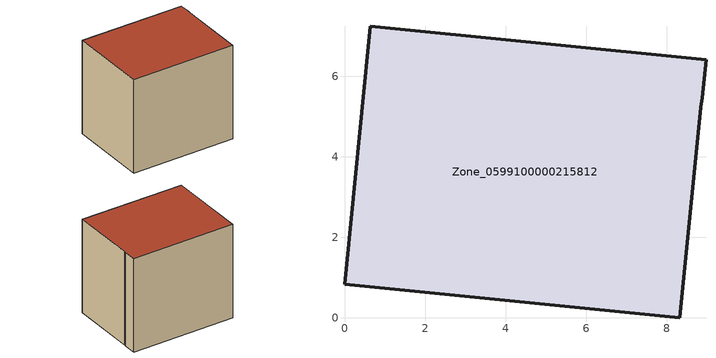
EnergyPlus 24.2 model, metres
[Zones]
Zone_0599100000215812
 floor ground (C_G): 0,0.84 0.64,7.25 8.98,6.42 8.88,5.46 8.85,5.23 8.33,0 z0
 wall outside (C_F): 0.64,7.25 0,0.84 8.33,0 8.85,5.23 8.88,5.46 8.98,6.42 0.64,7.25 z0:7.67
 roof outside (C_R): 8.33,0 8.85,5.23 8.88,5.46 8.98,6.42 0.64,7.25 0,0.84 z7.67
[BUILDING]
Pand.0599100000215812: North Axis=0; Terrain=City; Loads Convergence Tolerance Value=0.04; Temperature Convergence Tolerance Value=0.4; Solar Distribution=FullExterior; Maximum Number of Warmup Days=25; Minimum Number of Warmup Days=1
[Site:Location]
Rotterdam.The.Hague.AP_ZH_NLD Design_Conditions: Latitude=51.96; Longitude=4.45; Time Zone=1; Elevation=-4.5
[SITE:GROUNDTEMPERATURE:BUILDINGSURFACE]
18, 18, 18, 18, 18, 18, 18, 18, 18, 18, 18, 18
[MATERIAL] Thermal Absorptance=0.9; Solar Absorptance=0.7; Visible Absorptance=0.7
Name | Roughness | Thickness | Conductivity | Density | Specific Heat
G.TC.1946-1964 | MediumSmooth | 0.15 | 1 | 540 | 1210
F.TC.1946-1964 | Rough | 0.3 | 0.857143 | 1920 | 840
R.TC.1946-1964 | MediumRough | 0.2 | 0.235294 | 1500 | 1000
[CONSTRUCTION]
C_G: G.TC.1946-1964
C_F: F.TC.1946-1964
C_R: R.TC.1946-1964
[ZONE]
Zone_0599100000215812: Type=1; Multiplier=1; Ceiling Height=Autocalculate; Volume=Autocalculate; Floor Area=autocalculate; Part of Total Floor Area=Yes
[ZONEINFILTRATION:DESIGNFLOWRATE]
Infil_Zone_0599100000215812: Zone or ZoneList or Space or SpaceList=Zone_0599100000215812; Schedule=AlwaysOn; Design Flow Rate Calculation Method=Flow/Area; Flow Rate per Floor Area=0.003; Constant Term Coefficient=1; Temperature Term Coefficient=0; Velocity Term Coefficient=0; Velocity Squared Term Coefficient=0
[HVACTEMPLATE:ZONE:IDEALLOADSAIRSYSTEM]
Zone_0599100000215812: Maximum Heating Supply Air Temperature=50; Minimum Cooling Supply Air Temperature=13; Maximum Heating Supply Air Humidity Ratio=0.0156; Minimum Cooling Supply Air Humidity Ratio=0.0077; Heating Limit=NoLimit; Cooling Limit=NoLimit; Dehumidification Control Type=ConstantSensibleHeatRatio; Cooling Sensible Heat Ratio=0.7; Dehumidification Setpoint=60; Humidification Control Type=None; Humidification Setpoint=30; Outdoor Air Method=None; Outdoor Air Flow Rate per Person=0.00944; Outdoor Air Flow Rate per Zone Floor Area=0; Outdoor Air Flow Rate per Zone=0; Demand Controlled Ventilation Type=None; Outdoor Air Economizer Type=NoEconomizer; Heat Recovery Type=None; Sensible Heat Recovery Effectiveness=0.7; Latent Heat Recovery Effectiveness=0.65
[ZONECONTROL:THERMOSTAT]
ThermostatControl_Zone_0599100000215812: Zone or ZoneList=Zone_0599100000215812; Control Type Schedule=DualSetpointControlType; Control 1=Thermostat_Zone_0599100000215812; Temperature Difference Between Cutout And Setpoint=0
[THERMOSTATSETPOINT:DUALSETPOINT]
Thermostat_Zone_0599100000215812: Heating Setpoint Temperature Schedule=HeatingSetpoint_Zone_0599100000215812; Cooling Setpoint Temperature Schedule=CoolingSetpoint_Zone_0599100000215812
[SCHEDULE:COMPACT]
HeatingSetpoint_Zone_0599100000215812: Through: 12/31, For: AllDays, Until: 24:00, 21
CoolingSetpoint_Zone_0599100000215812: Through: 12/31, For: AllDays, Until: 24:00, 24
DualSetpointControlType: Through: 12/31, For: AllDays, Until: 24:00, 4
AlwaysOn: Through: 12/31, For: AllDays, Until: 24:00, 1
